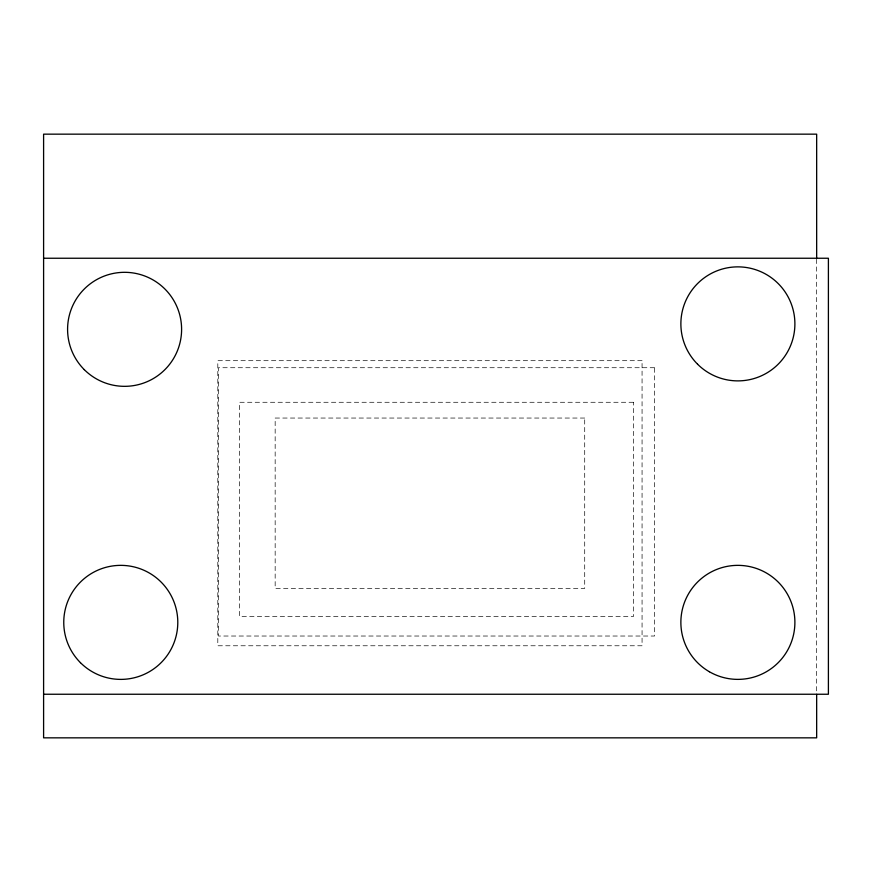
<?xml version="1.0" encoding="UTF-8"?>
<svg xmlns="http://www.w3.org/2000/svg" width="872" height="872" viewBox="0 0 872 872"><rect width="100%" height="100%" fill="white"/><g stroke="black" fill="none" stroke-linecap="round" stroke-linejoin="round"><path stroke-width="0.65" stroke-dasharray="4.36 3.27" d="M816.661 259.246L816.661 691.616M642.064 360.692L217.804 360.692L217.804 645.771L642.064 645.771L642.064 360.692M654.523 367.722L218.523 367.722L218.523 636.026L654.523 636.026L654.523 367.722M633.377 402.275L239.658 402.275L239.658 616.569L633.377 616.569L633.377 402.275M584.709 418.048L275.16 418.048L275.16 588.415L584.709 588.415L584.709 418.048"/><path stroke-width="1.31" d="M43.6 258.243L828.4 258.243L828.4 694.243L43.6 694.243M816.661 257.883L816.661 134.157L43.6 134.157L43.6 737.843L816.661 737.843L816.661 694.341M80.453 662.687A57.018 57.018 0 0 0 175.85 637.127A57.018 57.018 0 0 0 106.013 567.301A57.018 57.018 0 0 0 80.453 662.687M697.567 364.191A57.018 57.018 0 0 0 792.953 338.63A57.018 57.018 0 0 0 723.128 268.805A57.018 57.018 0 0 0 697.567 364.191M709.372 671.745A57.018 57.018 0 0 0 794.893 622.368A57.018 57.018 0 0 0 709.372 572.991A57.018 57.018 0 0 0 709.372 671.745M84.279 369.641A57.018 57.018 0 0 0 179.665 344.08A57.018 57.018 0 0 0 109.839 274.255A57.018 57.018 0 0 0 84.279 369.641"/></g></svg>
